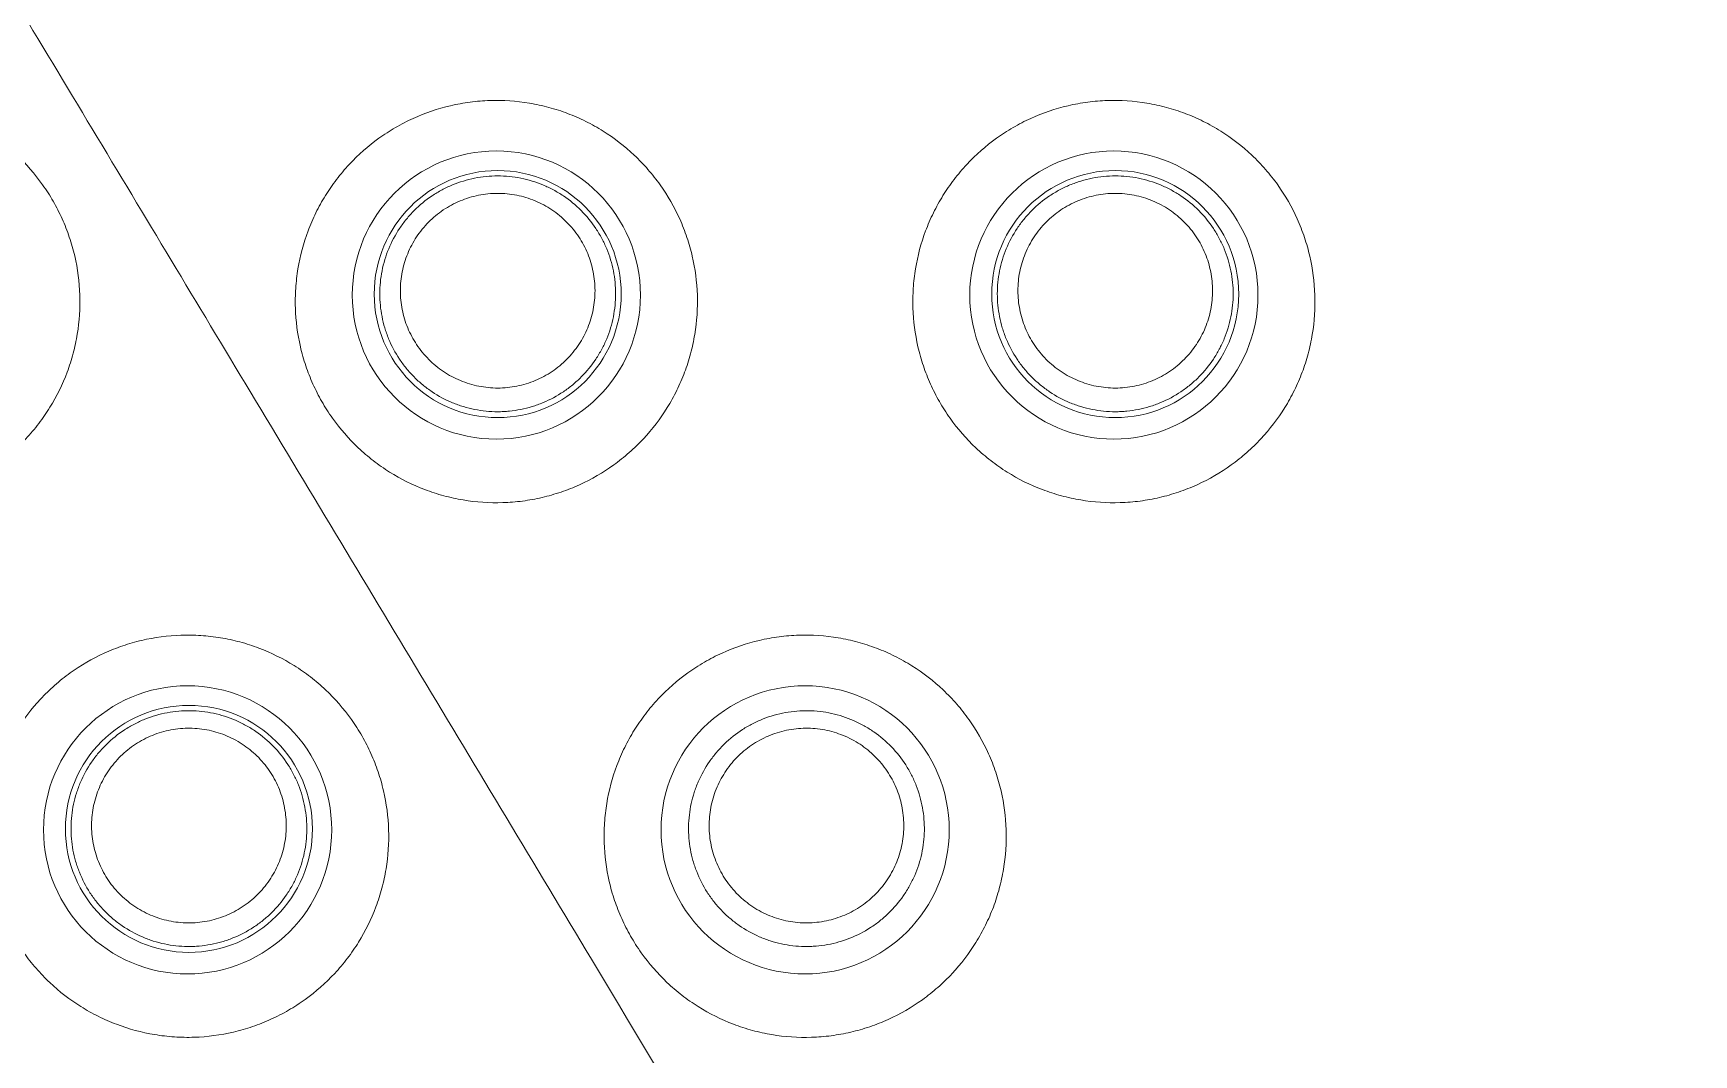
# Model space of a CAD drawing. Header units: inches. Extents: x 3778 to 56227, y -16914 to 35091.
# Drawn here: x 42075.32 to 42083.36, y -12656.23 to -12651.28 of the extents above; entities that cross this region are included whole.
import ezdxf

# ---------------------------------------------------------------- set-up
doc = ezdxf.new("R2010")
doc.units = ezdxf.units.IN
doc.header["$LTSCALE"] = 100
doc.header["$MEASUREMENT"] = 0
doc.layers.add('2-con', color=2, linetype='Continuous')
doc.layers.add('mark-B', color=2, linetype='Continuous', lineweight=20)

# ---------------------------------------------------------------- blocks, each defined once
blk = doc.blocks.new('무풍1WAY 대형')
at = {"layer": 'mark-B'}
for centre, radius in [((604.9908, -423.8129), 0.6971), ((607.9784, -423.8129), 0.6971), ((607.9719, -423.8176), 0.5975), ((603.4971, -426.4001), 0.6971), ((606.4846, -426.4001), 0.6971), ((603.4906, -426.4049), 0.5975), ((606.4782, -426.4049), 0.5975)]:
    blk.add_circle(centre, radius, dxfattribs=at)
for points, knots in [([(572.5646, -367.1394), (574.0494, -369.6202), (577.0241, -374.5903), (581.4842, -382.0575), (585.9527, -389.5488), (590.4287, -397.0637), (594.2564, -403.4987), (597.2005, -408.4537), (598.9825, -411.4529), (600.87, -414.6162), (602.4104, -417.1713), (603.8663, -419.595), (604.8392, -421.2144), (605.8339, -422.8695), (606.8502, -424.5603), (607.6553, -425.8994), (608.4398, -427.2041), (609.459, -428.8989), (610.5441, -430.7027), (611.5646, -432.399), (612.4015, -433.7887), (613.1306, -435.0008), (614.2749, -436.9011), (616.9129, -441.2798), (621.1574, -448.3196), (624.792, -454.3464), (626.6093, -457.3598)], [0, 0, 0, 0, 0.082173, 0.164629, 0.247365, 0.330382, 0.413678, 0.460685, 0.494678, 0.513157, 0.565744, 0.579792, 0.593839, 0.619662, 0.634913, 0.650164, 0.664277, 0.678389, 0.706654, 0.724414, 0.734957, 0.753014, 0.764846, 0.798371, 0.899185, 1, 1, 1, 1]), ([(604.0186, -423.8129), (604.0206, -423.8768), (604.0288, -423.9394), (604.0501, -424.0316), (604.0587, -424.062), (604.0789, -424.1222), (604.0907, -424.1522), (604.1298, -424.2391), (604.1612, -424.294), (604.2163, -424.3715), (604.236, -424.3966), (604.2781, -424.445), (604.3002, -424.468), (604.3695, -424.5334), (604.4197, -424.5722), (604.501, -424.6233), (604.5292, -424.6391), (604.5865, -424.6676), (604.6449, -424.6931), (604.7055, -424.7128), (604.7517, -424.7253), (604.7673, -424.7292), (604.7986, -424.736), (604.8145, -424.7391), (604.894, -424.7524), (604.9577, -424.7566), (605.0533, -424.7536), (605.0852, -424.751), (605.1331, -424.7447), (605.1491, -424.7422), (605.1808, -424.7365), (605.1965, -424.7332), (605.2744, -424.715), (605.3346, -424.6945), (605.4074, -424.6615), (605.4218, -424.6545), (605.4504, -424.6397), (605.4646, -424.632), (605.5062, -424.6079), (605.533, -424.5906), (605.6103, -424.5349), (605.6581, -424.493), (605.7238, -424.4225), (605.7444, -424.3981), (605.7829, -424.3477), (605.8188, -424.2956), (605.8495, -424.2402), (605.8776, -424.1831), (605.8904, -424.1536), (605.9239, -424.0644), (605.9402, -424.0035), (605.9531, -423.9255), (605.9553, -423.9098), (605.9589, -423.8782), (605.9604, -423.8623), (605.9636, -423.8146), (605.9641, -423.7829), (605.9611, -423.6882), (605.9531, -423.6257), (605.9353, -423.5482), (605.9313, -423.5327), (605.9226, -423.502), (605.9085, -423.4564), (605.8797, -423.3828), (605.8511, -423.3265), (605.8275, -423.2852), (605.8193, -423.2716), (605.8022, -423.2447), (605.7932, -423.2314), (605.7468, -423.1662), (605.7052, -423.1183), (605.6361, -423.053), (605.612, -423.0323), (605.574, -423.0028), (605.561, -422.9933), (605.5347, -422.9749), (605.5214, -422.966), (605.4537, -422.9236), (605.3968, -422.8952), (605.3222, -422.8668), (605.3071, -422.8615), (605.2766, -422.8515), (605.2611, -422.8469), (605.2144, -422.8342), (605.1832, -422.8274), (605.0888, -422.8116), (605.0252, -422.8072), (604.9447, -422.8097), (604.9285, -422.8106), (604.8965, -422.8132), (604.8486, -422.8183), (604.7702, -422.8325), (604.7088, -422.85), (604.6634, -422.8654), (604.6483, -422.8709), (604.6183, -422.8828), (604.6035, -422.8891), (604.5305, -422.9222), (604.4754, -422.9541), (604.3979, -423.0098), (604.3728, -423.0297), (604.3245, -423.0721), (604.3016, -423.0944), (604.2366, -423.164), (604.1981, -423.2143), (604.1561, -423.282), (604.148, -423.2958), (604.1325, -423.3238), (604.1103, -423.3661), (604.0789, -423.4387), (604.0596, -423.4988), (604.0473, -423.5447), (604.0435, -423.5601), (604.0368, -423.5912), (604.0338, -423.6069), (604.0207, -423.6856), (604.0165, -423.749), (604.0186, -423.8129)], [0, 0, 0, 0, 0.03125, 0.03125, 0.046875, 0.046875, 0.0625, 0.0625, 0.09375, 0.09375, 0.109375, 0.109375, 0.125, 0.125, 0.15625, 0.15625, 0.171875, 0.171875, 0.1875, 0.203125, 0.203125, 0.210938, 0.210938, 0.21875, 0.21875, 0.25, 0.25, 0.265625, 0.265625, 0.273438, 0.273438, 0.28125, 0.28125, 0.3125, 0.3125, 0.320313, 0.320313, 0.328125, 0.328125, 0.34375, 0.34375, 0.375, 0.375, 0.390625, 0.390625, 0.40625, 0.421875, 0.421875, 0.4375, 0.4375, 0.46875, 0.46875, 0.476563, 0.476563, 0.484375, 0.484375, 0.5, 0.5, 0.53125, 0.53125, 0.539063, 0.539063, 0.546875, 0.5625, 0.578125, 0.578125, 0.585938, 0.585938, 0.59375, 0.59375, 0.625, 0.625, 0.640625, 0.640625, 0.648438, 0.648438, 0.65625, 0.65625, 0.6875, 0.6875, 0.695313, 0.695313, 0.703125, 0.703125, 0.71875, 0.71875, 0.75, 0.75, 0.757813, 0.757813, 0.765625, 0.78125, 0.796875, 0.796875, 0.804688, 0.804688, 0.8125, 0.8125, 0.84375, 0.84375, 0.859375, 0.859375, 0.875, 0.875, 0.90625, 0.90625, 0.914063, 0.914063, 0.921875, 0.9375, 0.953125, 0.953125, 0.960938, 0.960938, 0.96875, 0.96875, 1, 1, 1, 1]), ([(607.0059, -423.8129), (607.0038, -423.749), (607.0081, -423.686), (607.0234, -423.5927), (607.0301, -423.5618), (607.0464, -423.5004), (607.0562, -423.4699), (607.0897, -423.3806), (607.1175, -423.3239), (607.1675, -423.2431), (607.1856, -423.2168), (607.2245, -423.1658), (607.2451, -423.1415), (607.31, -423.0718), (607.3576, -423.0299), (607.4354, -422.9738), (607.4626, -422.9562), (607.5179, -422.9241), (607.5745, -422.8949), (607.6337, -422.8714), (607.679, -422.856), (607.6943, -422.8512), (607.7251, -422.8423), (607.7408, -422.8383), (607.8192, -422.8199), (607.8825, -422.8116), (607.9781, -422.8085), (608.0101, -422.809), (608.0582, -422.8122), (608.0744, -422.8137), (608.1063, -422.8174), (608.1222, -422.8197), (608.2011, -422.8329), (608.2626, -422.8495), (608.3374, -422.8778), (608.3522, -422.8838), (608.3817, -422.8967), (608.3963, -422.9035), (608.4394, -422.925), (608.4672, -422.9406), (608.548, -422.9912), (608.5984, -423.03), (608.6685, -423.0961), (608.6906, -423.1192), (608.7323, -423.1671), (608.7715, -423.2168), (608.8057, -423.2702), (608.8374, -423.3254), (608.852, -423.354), (608.8911, -423.441), (608.9112, -423.5008), (608.9291, -423.5778), (608.9323, -423.5933), (608.9379, -423.6246), (608.9404, -423.6404), (608.9466, -423.6879), (608.9491, -423.7195), (608.9522, -423.8141), (608.9481, -423.8771), (608.9353, -423.9555), (608.9323, -423.9712), (608.9256, -424.0024), (608.9144, -424.0488), (608.8903, -424.124), (608.8654, -424.182), (608.8445, -424.2247), (608.8371, -424.2388), (608.8217, -424.2667), (608.8136, -424.2805), (608.7716, -424.3486), (608.7331, -424.3989), (608.6683, -424.4685), (608.6456, -424.4907), (608.6096, -424.5224), (608.5973, -424.5328), (608.5722, -424.5528), (608.5594, -424.5625), (608.4947, -424.6091), (608.4398, -424.641), (608.3672, -424.6742), (608.3525, -424.6804), (608.3226, -424.6923), (608.3075, -424.6979), (608.2618, -424.7135), (608.231, -424.7223), (608.1379, -424.7442), (608.0747, -424.7526), (607.9942, -424.7552), (607.978, -424.7554), (607.9459, -424.7548), (607.8978, -424.7528), (607.8186, -424.7436), (607.7563, -424.7301), (607.7099, -424.7176), (607.6945, -424.7131), (607.6638, -424.7032), (607.6486, -424.6978), (607.5736, -424.6694), (607.5166, -424.6411), (607.4356, -424.5905), (607.4094, -424.5722), (607.3585, -424.5329), (607.3342, -424.5121), (607.2648, -424.4468), (607.2232, -424.399), (607.1769, -424.3341), (607.1679, -424.3208), (607.1507, -424.2939), (607.1259, -424.253), (607.0899, -424.1826), (607.0668, -424.1238), (607.0516, -424.0788), (607.0469, -424.0637), (607.0382, -424.0331), (607.0342, -424.0176), (607.0161, -423.9398), (607.0079, -423.8768), (607.0059, -423.8129)], [0, 0, 0, 0, 0.03125, 0.03125, 0.046875, 0.046875, 0.0625, 0.0625, 0.09375, 0.09375, 0.109375, 0.109375, 0.125, 0.125, 0.15625, 0.15625, 0.171875, 0.171875, 0.1875, 0.203125, 0.203125, 0.210938, 0.210938, 0.21875, 0.21875, 0.25, 0.25, 0.265625, 0.265625, 0.273438, 0.273438, 0.28125, 0.28125, 0.3125, 0.3125, 0.320313, 0.320313, 0.328125, 0.328125, 0.34375, 0.34375, 0.375, 0.375, 0.390625, 0.390625, 0.40625, 0.421875, 0.421875, 0.4375, 0.4375, 0.46875, 0.46875, 0.476563, 0.476563, 0.484375, 0.484375, 0.5, 0.5, 0.53125, 0.53125, 0.539063, 0.539063, 0.546875, 0.5625, 0.578125, 0.578125, 0.585937, 0.585937, 0.59375, 0.59375, 0.625, 0.625, 0.640625, 0.640625, 0.648437, 0.648437, 0.65625, 0.65625, 0.6875, 0.6875, 0.695312, 0.695312, 0.703125, 0.703125, 0.71875, 0.71875, 0.75, 0.75, 0.757812, 0.757812, 0.765625, 0.78125, 0.796875, 0.796875, 0.804687, 0.804687, 0.8125, 0.8125, 0.84375, 0.84375, 0.859375, 0.859375, 0.875, 0.875, 0.90625, 0.90625, 0.914062, 0.914062, 0.921875, 0.9375, 0.953125, 0.953125, 0.960937, 0.960937, 0.96875, 0.96875, 1, 1, 1, 1]), ([(604.5735, -424.2145), (604.5474, -424.1874), (604.5243, -424.1581), (604.4942, -424.1111), (604.4849, -424.0949), (604.4678, -424.0614), (604.4601, -424.0444), (604.4398, -423.9925), (604.4297, -423.9568), (604.4198, -423.9018), (604.4173, -423.8831), (604.4143, -423.8459), (604.4138, -423.8274), (604.4147, -423.7719), (604.419, -423.735), (604.4348, -423.6616), (604.4462, -423.6263), (604.4683, -423.5753), (604.4765, -423.5586), (604.4946, -423.5259), (604.5046, -423.5099), (604.5364, -423.4638), (604.5604, -423.4355), (604.6005, -423.3966), (604.6146, -423.3842), (604.6441, -423.3607), (604.6593, -423.3498), (604.7063, -423.3194), (604.7394, -423.3024), (604.7918, -423.2816), (604.8097, -423.2755), (604.8458, -423.2652), (604.8822, -423.2567), (604.9192, -423.2519), (604.9471, -423.2496), (604.9565, -423.249), (604.9753, -423.2484), (604.9848, -423.2484), (605.0319, -423.2492), (605.069, -423.2535), (605.1237, -423.2654), (605.1418, -423.2703), (605.1687, -423.2789), (605.1776, -423.2821), (605.1952, -423.2887), (605.2039, -423.2923), (605.2468, -423.311), (605.2793, -423.3291), (605.3254, -423.3612), (605.3404, -423.3727), (605.369, -423.3971), (605.3826, -423.41), (605.4086, -423.437), (605.421, -423.4513), (605.4442, -423.4807), (605.455, -423.4959), (605.485, -423.5428), (605.5019, -423.5759), (605.5189, -423.6195), (605.5222, -423.6283), (605.5281, -423.6461), (605.5364, -423.6727), (605.5467, -423.7179), (605.5515, -423.7547), (605.5545, -423.7918), (605.5551, -423.8106), (605.5541, -423.8666), (605.5498, -423.9033), (605.538, -423.9577), (605.5332, -423.9757), (605.5217, -424.0114), (605.5151, -424.0289), (605.4929, -424.0801), (605.4749, -424.1125), (605.443, -424.1586), (605.4315, -424.1735), (605.4073, -424.2021), (605.3946, -424.2157), (605.3546, -424.2545), (605.3254, -424.2777), (605.2779, -424.3084), (605.2616, -424.3177), (605.2284, -424.3348), (605.1945, -424.3502), (605.1591, -424.3622), (605.123, -424.3725), (605.1045, -424.3768), (605.0491, -424.3868), (605.0119, -424.3898), (604.9558, -424.3889), (604.937, -424.3876), (604.8995, -424.3832), (604.881, -424.3801), (604.8262, -424.3682), (604.7907, -424.3567), (604.7476, -424.3379), (604.739, -424.3339), (604.7222, -424.3255), (604.6973, -424.3124), (604.6737, -424.2976), (604.628, -424.2658), (604.5997, -424.2417), (604.5735, -424.2145)], [0, 0, 0, 0, 0.03125, 0.03125, 0.046875, 0.046875, 0.0625, 0.0625, 0.09375, 0.09375, 0.109375, 0.109375, 0.125, 0.125, 0.15625, 0.15625, 0.1875, 0.1875, 0.203125, 0.203125, 0.21875, 0.21875, 0.25, 0.25, 0.265625, 0.265625, 0.28125, 0.28125, 0.3125, 0.3125, 0.328125, 0.328125, 0.34375, 0.359375, 0.359375, 0.367187, 0.367187, 0.375, 0.375, 0.40625, 0.40625, 0.421875, 0.421875, 0.429687, 0.429687, 0.4375, 0.4375, 0.46875, 0.46875, 0.484375, 0.484375, 0.5, 0.5, 0.515625, 0.515625, 0.53125, 0.53125, 0.5625, 0.5625, 0.570312, 0.570312, 0.578125, 0.59375, 0.609375, 0.609375, 0.625, 0.625, 0.65625, 0.65625, 0.671875, 0.671875, 0.6875, 0.6875, 0.71875, 0.71875, 0.734375, 0.734375, 0.75, 0.75, 0.78125, 0.78125, 0.796875, 0.796875, 0.8125, 0.828125, 0.828125, 0.84375, 0.84375, 0.875, 0.875, 0.890625, 0.890625, 0.90625, 0.90625, 0.9375, 0.9375, 0.945312, 0.945312, 0.953125, 0.96875, 0.96875, 1, 1, 1, 1]), ([(607.5633, -424.2169), (607.537, -424.1899), (607.5138, -424.1607), (607.4834, -424.1139), (607.474, -424.0977), (607.4567, -424.0644), (607.449, -424.0473), (607.4283, -423.9956), (607.418, -423.96), (607.4078, -423.905), (607.4052, -423.8864), (607.402, -423.8492), (607.4013, -423.8307), (607.402, -423.7752), (607.406, -423.7383), (607.4214, -423.6648), (607.4326, -423.6294), (607.4544, -423.5783), (607.4625, -423.5615), (607.4804, -423.5288), (607.4903, -423.5127), (607.5219, -423.4664), (607.5457, -423.4379), (607.5856, -423.3988), (607.5996, -423.3863), (607.6289, -423.3627), (607.6441, -423.3517), (607.6909, -423.3211), (607.7239, -423.3038), (607.7762, -423.2828), (607.7941, -423.2766), (607.8301, -423.266), (607.8664, -423.2574), (607.9034, -423.2523), (607.9313, -423.2498), (607.9407, -423.2492), (607.9595, -423.2485), (607.969, -423.2484), (608.0161, -423.2489), (608.0532, -423.253), (608.108, -423.2646), (608.1261, -423.2694), (608.1531, -423.2779), (608.162, -423.281), (608.1797, -423.2875), (608.1884, -423.291), (608.2313, -423.3095), (608.2639, -423.3275), (608.3102, -423.3592), (608.3253, -423.3707), (608.354, -423.3949), (608.3677, -423.4077), (608.3939, -423.4346), (608.4064, -423.4488), (608.4297, -423.4781), (608.4406, -423.4932), (608.4708, -423.5399), (608.4879, -423.5729), (608.5053, -423.6164), (608.5085, -423.6252), (608.5146, -423.6429), (608.523, -423.6696), (608.5336, -423.7146), (608.5386, -423.7514), (608.5418, -423.7885), (608.5425, -423.8073), (608.5418, -423.8633), (608.5377, -423.9001), (608.5262, -423.9545), (608.5215, -423.9725), (608.5102, -424.0083), (608.5037, -424.0259), (608.4818, -424.0771), (608.464, -424.1097), (608.4325, -424.1559), (608.421, -424.171), (608.397, -424.1996), (608.3843, -424.2133), (608.3445, -424.2523), (608.3155, -424.2757), (608.2682, -424.3066), (608.252, -424.3161), (608.2188, -424.3334), (608.185, -424.3489), (608.1497, -424.3612), (608.1137, -424.3717), (608.0952, -424.3761), (608.0398, -424.3864), (608.0027, -424.3896), (607.9466, -424.389), (607.9277, -424.3878), (607.8902, -424.3837), (607.8717, -424.3807), (607.8169, -424.369), (607.7813, -424.3578), (607.7381, -424.3392), (607.7295, -424.3353), (607.7126, -424.327), (607.6877, -424.314), (607.664, -424.2993), (607.6181, -424.2678), (607.5896, -424.2438), (607.5633, -424.2169)], [0, 0, 0, 0, 0.03125, 0.03125, 0.046875, 0.046875, 0.0625, 0.0625, 0.09375, 0.09375, 0.109375, 0.109375, 0.125, 0.125, 0.15625, 0.15625, 0.1875, 0.1875, 0.203125, 0.203125, 0.21875, 0.21875, 0.25, 0.25, 0.265625, 0.265625, 0.28125, 0.28125, 0.3125, 0.3125, 0.328125, 0.328125, 0.34375, 0.359375, 0.359375, 0.367188, 0.367188, 0.375, 0.375, 0.40625, 0.40625, 0.421875, 0.421875, 0.429688, 0.429688, 0.4375, 0.4375, 0.46875, 0.46875, 0.484375, 0.484375, 0.5, 0.5, 0.515625, 0.515625, 0.53125, 0.53125, 0.5625, 0.5625, 0.570313, 0.570313, 0.578125, 0.59375, 0.609375, 0.609375, 0.625, 0.625, 0.65625, 0.65625, 0.671875, 0.671875, 0.6875, 0.6875, 0.71875, 0.71875, 0.734375, 0.734375, 0.75, 0.75, 0.78125, 0.78125, 0.796875, 0.796875, 0.8125, 0.828125, 0.828125, 0.84375, 0.84375, 0.875, 0.875, 0.890625, 0.890625, 0.90625, 0.90625, 0.9375, 0.9375, 0.945313, 0.945313, 0.953125, 0.96875, 0.96875, 1, 1, 1, 1]), ([(604.6451, -424.1602), (604.6559, -424.1714), (604.6673, -424.182), (604.6907, -424.202), (604.7151, -424.2208), (604.7412, -424.2371), (604.7682, -424.2522), (604.7822, -424.2592), (604.8249, -424.2778), (604.8543, -424.2872), (604.8996, -424.2971), (604.9148, -424.2996), (604.9459, -424.3032), (604.9614, -424.3042), (605.0078, -424.305), (605.0386, -424.3024), (605.0844, -424.2941), (605.0997, -424.2905), (605.1295, -424.2819), (605.1587, -424.2719), (605.1867, -424.2591), (605.2141, -424.245), (605.2275, -424.2372), (605.2667, -424.2118), (605.2907, -424.1926), (605.3237, -424.1605), (605.3342, -424.1492), (605.3541, -424.1256), (605.3636, -424.1132), (605.3898, -424.0752), (605.4045, -424.0484), (605.4228, -424.0063), (605.4282, -423.9918), (605.4376, -423.9624), (605.4415, -423.9475), (605.4512, -423.9027), (605.4547, -423.8724), (605.4555, -423.8263), (605.455, -423.8108), (605.4525, -423.7802), (605.4485, -423.7499), (605.4416, -423.7201), (605.4333, -423.6907), (605.4284, -423.676), (605.4114, -423.6329), (605.3975, -423.6056), (605.3728, -423.5669), (605.3639, -423.5544), (605.3447, -423.5301), (605.3345, -423.5184), (605.313, -423.4961), (605.3018, -423.4854), (605.2782, -423.4653), (605.2658, -423.4558), (605.2277, -423.4293), (605.2009, -423.4143), (605.1584, -423.3958), (605.1437, -423.3903), (605.1141, -423.3807), (605.0992, -423.3767), (605.0539, -423.3669), (605.0233, -423.3633), (604.9765, -423.3626), (604.9608, -423.3631), (604.93, -423.3656), (604.8994, -423.3697), (604.8694, -423.3768), (604.8396, -423.3853), (604.8247, -423.3904), (604.7815, -423.4076), (604.7542, -423.4217), (604.7154, -423.4469), (604.7028, -423.4559), (604.6785, -423.4753), (604.6669, -423.4856), (604.6339, -423.5177), (604.6141, -423.5412), (604.5879, -423.5792), (604.5797, -423.5925), (604.5648, -423.6194), (604.5581, -423.6332), (604.54, -423.6753), (604.5306, -423.7044), (604.5176, -423.7649), (604.5141, -423.7953), (604.5134, -423.841), (604.5139, -423.8563), (604.5163, -423.8869), (604.5184, -423.9023), (604.5265, -423.9476), (604.5349, -423.977), (604.5517, -424.0198), (604.558, -424.0339), (604.572, -424.0614), (604.5797, -424.0748), (604.6046, -424.1136), (604.6236, -424.1377), (604.6451, -424.1602)], [0, 0, 0, 0, 0.015625, 0.015625, 0.03125, 0.046875, 0.046875, 0.0625, 0.0625, 0.09375, 0.09375, 0.109375, 0.109375, 0.125, 0.125, 0.15625, 0.15625, 0.171875, 0.171875, 0.1875, 0.203125, 0.203125, 0.21875, 0.21875, 0.25, 0.25, 0.265625, 0.265625, 0.28125, 0.28125, 0.3125, 0.3125, 0.328125, 0.328125, 0.34375, 0.34375, 0.375, 0.375, 0.390625, 0.390625, 0.40625, 0.421875, 0.421875, 0.4375, 0.4375, 0.46875, 0.46875, 0.484375, 0.484375, 0.5, 0.5, 0.515625, 0.515625, 0.53125, 0.53125, 0.5625, 0.5625, 0.578125, 0.578125, 0.59375, 0.59375, 0.625, 0.625, 0.640625, 0.640625, 0.65625, 0.671875, 0.671875, 0.6875, 0.6875, 0.71875, 0.71875, 0.734375, 0.734375, 0.75, 0.75, 0.78125, 0.78125, 0.796875, 0.796875, 0.8125, 0.8125, 0.84375, 0.84375, 0.875, 0.875, 0.890625, 0.890625, 0.90625, 0.90625, 0.9375, 0.9375, 0.953125, 0.953125, 0.96875, 0.96875, 1, 1, 1, 1]), ([(607.6345, -424.1621), (607.6454, -424.1732), (607.6568, -424.1838), (607.6804, -424.2037), (607.7048, -424.2223), (607.731, -424.2385), (607.7581, -424.2534), (607.7721, -424.2603), (607.815, -424.2787), (607.8444, -424.288), (607.8897, -424.2975), (607.9051, -424.3), (607.9361, -424.3034), (607.9517, -424.3043), (607.9981, -424.3048), (608.0288, -424.3021), (608.0745, -424.2934), (608.0898, -424.2898), (608.1196, -424.281), (608.1487, -424.2708), (608.1767, -424.2579), (608.204, -424.2436), (608.2174, -424.2357), (608.2564, -424.2101), (608.2803, -424.1908), (608.3131, -424.1585), (608.3235, -424.1472), (608.3433, -424.1235), (608.3527, -424.111), (608.3787, -424.0728), (608.3933, -424.046), (608.4113, -424.0037), (608.4166, -423.9892), (608.4259, -423.9597), (608.4297, -423.9448), (608.4391, -423.9), (608.4425, -423.8696), (608.443, -423.8235), (608.4424, -423.808), (608.4397, -423.7774), (608.4356, -423.7472), (608.4286, -423.7174), (608.4201, -423.688), (608.415, -423.6734), (608.3979, -423.6303), (608.3838, -423.6032), (608.3588, -423.5646), (608.3498, -423.5521), (608.3306, -423.528), (608.3203, -423.5163), (608.2987, -423.4941), (608.2873, -423.4835), (608.2636, -423.4635), (608.2512, -423.4541), (608.213, -423.4278), (608.186, -423.413), (608.1434, -423.3947), (608.1287, -423.3893), (608.0991, -423.3799), (608.0841, -423.376), (608.0388, -423.3664), (608.0081, -423.3631), (607.9613, -423.3626), (607.9457, -423.3632), (607.9149, -423.3659), (607.8843, -423.3702), (607.8543, -423.3774), (607.8245, -423.3861), (607.8097, -423.3913), (607.7666, -423.4088), (607.7393, -423.4231), (607.7007, -423.4484), (607.6882, -423.4575), (607.664, -423.4771), (607.6525, -423.4874), (607.6196, -423.5197), (607.6, -423.5433), (607.574, -423.5815), (607.5659, -423.5948), (607.5511, -423.6218), (607.5445, -423.6356), (607.5266, -423.6778), (607.5174, -423.707), (607.5047, -423.7675), (607.5014, -423.7979), (607.5009, -423.8437), (607.5015, -423.859), (607.5042, -423.8896), (607.5063, -423.905), (607.5147, -423.9502), (607.5232, -423.9796), (607.5402, -424.0222), (607.5466, -424.0363), (607.5609, -424.0638), (607.5686, -424.0771), (607.5937, -424.1157), (607.6128, -424.1398), (607.6345, -424.1621)], [0, 0, 0, 0, 0.015625, 0.015625, 0.03125, 0.046875, 0.046875, 0.0625, 0.0625, 0.09375, 0.09375, 0.109375, 0.109375, 0.125, 0.125, 0.15625, 0.15625, 0.171875, 0.171875, 0.1875, 0.203125, 0.203125, 0.21875, 0.21875, 0.25, 0.25, 0.265625, 0.265625, 0.28125, 0.28125, 0.3125, 0.3125, 0.328125, 0.328125, 0.34375, 0.34375, 0.375, 0.375, 0.390625, 0.390625, 0.40625, 0.421875, 0.421875, 0.4375, 0.4375, 0.46875, 0.46875, 0.484375, 0.484375, 0.5, 0.5, 0.515625, 0.515625, 0.53125, 0.53125, 0.5625, 0.5625, 0.578125, 0.578125, 0.59375, 0.59375, 0.625, 0.625, 0.640625, 0.640625, 0.65625, 0.671875, 0.671875, 0.6875, 0.6875, 0.71875, 0.71875, 0.734375, 0.734375, 0.75, 0.75, 0.78125, 0.78125, 0.796875, 0.796875, 0.8125, 0.8125, 0.84375, 0.84375, 0.875, 0.875, 0.890625, 0.890625, 0.90625, 0.90625, 0.9375, 0.9375, 0.953125, 0.953125, 0.96875, 0.96875, 1, 1, 1, 1]), ([(602.5248, -426.4001), (602.5269, -426.464), (602.5351, -426.5266), (602.5564, -426.6188), (602.565, -426.6492), (602.5853, -426.7094), (602.597, -426.7393), (602.6362, -426.8262), (602.6676, -426.881), (602.7227, -426.9586), (602.7424, -426.9836), (602.7846, -427.032), (602.8067, -427.055), (602.876, -427.1204), (602.9262, -427.1592), (603.0076, -427.2102), (603.0358, -427.2261), (603.0931, -427.2545), (603.1516, -427.28), (603.2121, -427.2997), (603.2584, -427.3122), (603.2739, -427.316), (603.3053, -427.3229), (603.3212, -427.3259), (603.4007, -427.3392), (603.4644, -427.3434), (603.5601, -427.3403), (603.592, -427.3377), (603.6398, -427.3314), (603.6558, -427.3289), (603.6875, -427.3231), (603.7032, -427.3198), (603.7811, -427.3016), (603.8414, -427.2811), (603.9142, -427.248), (603.9286, -427.241), (603.9572, -427.2262), (603.9713, -427.2185), (604.0129, -427.1943), (604.0397, -427.177), (604.117, -427.1213), (604.1647, -427.0793), (604.2304, -427.0088), (604.251, -426.9844), (604.2895, -426.934), (604.3254, -426.8819), (604.3561, -426.8264), (604.3841, -426.7693), (604.3969, -426.7398), (604.4303, -426.6506), (604.4465, -426.5897), (604.4594, -426.5117), (604.4616, -426.496), (604.4652, -426.4645), (604.4667, -426.4485), (604.4698, -426.4008), (604.4704, -426.3691), (604.4673, -426.2745), (604.4592, -426.2119), (604.4414, -426.1345), (604.4374, -426.119), (604.4287, -426.0883), (604.4146, -426.0427), (604.3858, -425.9691), (604.3571, -425.9128), (604.3335, -425.8716), (604.3253, -425.858), (604.3082, -425.8311), (604.2992, -425.8178), (604.2528, -425.7525), (604.2112, -425.7047), (604.142, -425.6394), (604.1179, -425.6187), (604.0799, -425.5893), (604.067, -425.5797), (604.0406, -425.5613), (604.0272, -425.5525), (603.9596, -425.5101), (603.9027, -425.4817), (603.828, -425.4533), (603.8129, -425.448), (603.7824, -425.4381), (603.7669, -425.4335), (603.7202, -425.4208), (603.689, -425.414), (603.5946, -425.3982), (603.5309, -425.3939), (603.4504, -425.3964), (603.4342, -425.3973), (603.4022, -425.3999), (603.3543, -425.405), (603.2759, -425.4193), (603.2145, -425.4368), (603.169, -425.4523), (603.154, -425.4578), (603.124, -425.4697), (603.1092, -425.476), (603.0362, -425.5092), (602.9812, -425.5411), (602.9036, -425.5968), (602.8786, -425.6167), (602.8303, -425.6592), (602.8074, -425.6815), (602.7425, -425.7512), (602.704, -425.8014), (602.662, -425.8692), (602.6539, -425.883), (602.6384, -425.911), (602.6163, -425.9534), (602.5849, -426.0259), (602.5656, -426.086), (602.5534, -426.1319), (602.5496, -426.1473), (602.5429, -426.1784), (602.5399, -426.1941), (602.5269, -426.2728), (602.5227, -426.3363), (602.5248, -426.4001)], [0, 0, 0, 0, 0.03125, 0.03125, 0.046875, 0.046875, 0.0625, 0.0625, 0.09375, 0.09375, 0.109375, 0.109375, 0.125, 0.125, 0.15625, 0.15625, 0.171875, 0.171875, 0.1875, 0.203125, 0.203125, 0.210937, 0.210937, 0.21875, 0.21875, 0.25, 0.25, 0.265625, 0.265625, 0.273437, 0.273437, 0.28125, 0.28125, 0.3125, 0.3125, 0.320312, 0.320312, 0.328125, 0.328125, 0.34375, 0.34375, 0.375, 0.375, 0.390625, 0.390625, 0.40625, 0.421875, 0.421875, 0.4375, 0.4375, 0.46875, 0.46875, 0.476562, 0.476562, 0.484375, 0.484375, 0.5, 0.5, 0.53125, 0.53125, 0.539062, 0.539062, 0.546875, 0.5625, 0.578125, 0.578125, 0.585937, 0.585937, 0.59375, 0.59375, 0.625, 0.625, 0.640625, 0.640625, 0.648437, 0.648437, 0.65625, 0.65625, 0.6875, 0.6875, 0.695312, 0.695312, 0.703125, 0.703125, 0.71875, 0.71875, 0.75, 0.75, 0.757812, 0.757812, 0.765625, 0.78125, 0.796875, 0.796875, 0.804687, 0.804687, 0.8125, 0.8125, 0.84375, 0.84375, 0.859375, 0.859375, 0.875, 0.875, 0.90625, 0.90625, 0.914062, 0.914062, 0.921875, 0.9375, 0.953125, 0.953125, 0.960937, 0.960937, 0.96875, 0.96875, 1, 1, 1, 1]), ([(605.5123, -426.4001), (605.5144, -426.464), (605.5227, -426.5266), (605.544, -426.6188), (605.5526, -426.6492), (605.5729, -426.7094), (605.5846, -426.7393), (605.6237, -426.8262), (605.6552, -426.881), (605.7103, -426.9586), (605.73, -426.9836), (605.7722, -427.032), (605.7943, -427.055), (605.8636, -427.1204), (605.9138, -427.1592), (605.9951, -427.2102), (606.0234, -427.2261), (606.0807, -427.2545), (606.1391, -427.28), (606.1997, -427.2997), (606.2459, -427.3122), (606.2615, -427.316), (606.2929, -427.3229), (606.3087, -427.3259), (606.3883, -427.3392), (606.452, -427.3434), (606.5476, -427.3403), (606.5795, -427.3377), (606.6274, -427.3314), (606.6434, -427.3289), (606.6751, -427.3231), (606.6908, -427.3198), (606.7687, -427.3016), (606.8289, -427.2811), (606.9017, -427.248), (606.9161, -427.241), (606.9447, -427.2262), (606.9589, -427.2185), (607.0005, -427.1943), (607.0272, -427.177), (607.1046, -427.1213), (607.1523, -427.0793), (607.218, -427.0088), (607.2385, -426.9844), (607.277, -426.934), (607.3129, -426.8819), (607.3436, -426.8264), (607.3717, -426.7693), (607.3844, -426.7398), (607.4178, -426.6506), (607.4341, -426.5897), (607.4469, -426.5117), (607.4491, -426.496), (607.4528, -426.4645), (607.4542, -426.4485), (607.4574, -426.4008), (607.4579, -426.3691), (607.4549, -426.2745), (607.4468, -426.2119), (607.429, -426.1345), (607.425, -426.119), (607.4163, -426.0883), (607.4022, -426.0427), (607.3733, -425.9691), (607.3447, -425.9128), (607.3211, -425.8716), (607.3129, -425.858), (607.2957, -425.8311), (607.2867, -425.8178), (607.2404, -425.7525), (607.1987, -425.7047), (607.1296, -425.6394), (607.1054, -425.6187), (607.0675, -425.5893), (607.0545, -425.5797), (607.0281, -425.5613), (607.0148, -425.5525), (606.9471, -425.5101), (606.8902, -425.4817), (606.8156, -425.4533), (606.8005, -425.448), (606.7699, -425.4381), (606.7544, -425.4335), (606.7078, -425.4208), (606.6765, -425.414), (606.5821, -425.3982), (606.5185, -425.3939), (606.438, -425.3964), (606.4218, -425.3973), (606.3897, -425.3999), (606.3419, -425.405), (606.2634, -425.4193), (606.2021, -425.4368), (606.1566, -425.4523), (606.1415, -425.4578), (606.1116, -425.4697), (606.0967, -425.476), (606.0237, -425.5092), (605.9687, -425.5411), (605.8912, -425.5968), (605.8661, -425.6167), (605.8179, -425.6592), (605.795, -425.6815), (605.73, -425.7512), (605.6915, -425.8014), (605.6495, -425.8692), (605.6414, -425.883), (605.6259, -425.911), (605.6038, -425.9534), (605.5725, -426.0259), (605.5532, -426.086), (605.5409, -426.1319), (605.5372, -426.1473), (605.5305, -426.1784), (605.5275, -426.1941), (605.5144, -426.2728), (605.5103, -426.3363), (605.5123, -426.4001)], [0, 0, 0, 0, 0.03125, 0.03125, 0.046875, 0.046875, 0.0625, 0.0625, 0.09375, 0.09375, 0.109375, 0.109375, 0.125, 0.125, 0.15625, 0.15625, 0.171875, 0.171875, 0.1875, 0.203125, 0.203125, 0.210938, 0.210938, 0.21875, 0.21875, 0.25, 0.25, 0.265625, 0.265625, 0.273438, 0.273438, 0.28125, 0.28125, 0.3125, 0.3125, 0.320313, 0.320313, 0.328125, 0.328125, 0.34375, 0.34375, 0.375, 0.375, 0.390625, 0.390625, 0.40625, 0.421875, 0.421875, 0.4375, 0.4375, 0.46875, 0.46875, 0.476563, 0.476563, 0.484375, 0.484375, 0.5, 0.5, 0.53125, 0.53125, 0.539063, 0.539063, 0.546875, 0.5625, 0.578125, 0.578125, 0.585938, 0.585938, 0.59375, 0.59375, 0.625, 0.625, 0.640625, 0.640625, 0.648438, 0.648438, 0.65625, 0.65625, 0.6875, 0.6875, 0.695313, 0.695313, 0.703125, 0.703125, 0.71875, 0.71875, 0.75, 0.75, 0.757813, 0.757813, 0.765625, 0.78125, 0.796875, 0.796875, 0.804688, 0.804688, 0.8125, 0.8125, 0.84375, 0.84375, 0.859375, 0.859375, 0.875, 0.875, 0.90625, 0.90625, 0.914063, 0.914063, 0.921875, 0.9375, 0.953125, 0.953125, 0.960938, 0.960938, 0.96875, 0.96875, 1, 1, 1, 1]), ([(608.4997, -426.4001), (608.4976, -426.3363), (608.5018, -426.2733), (608.5171, -426.18), (608.5237, -426.1491), (608.54, -426.0877), (608.5498, -426.0571), (608.5832, -425.9678), (608.611, -425.9111), (608.661, -425.8303), (608.679, -425.804), (608.7179, -425.753), (608.7385, -425.7286), (608.8034, -425.6589), (608.8509, -425.617), (608.9287, -425.5608), (608.9558, -425.5432), (609.0111, -425.5111), (609.0678, -425.4818), (609.1269, -425.4583), (609.1722, -425.4428), (609.1875, -425.438), (609.2183, -425.4291), (609.234, -425.4251), (609.3125, -425.4066), (609.3757, -425.3983), (609.4713, -425.3952), (609.5033, -425.3957), (609.5515, -425.3988), (609.5676, -425.4003), (609.5996, -425.404), (609.6155, -425.4063), (609.6944, -425.4194), (609.7559, -425.436), (609.8307, -425.4643), (609.8456, -425.4703), (609.8751, -425.4832), (609.8897, -425.49), (609.9328, -425.5114), (609.9606, -425.527), (610.0415, -425.5776), (610.0918, -425.6164), (610.162, -425.6825), (610.1841, -425.7055), (610.2258, -425.7534), (610.265, -425.8031), (610.2993, -425.8564), (610.331, -425.9116), (610.3456, -425.9403), (610.3847, -426.0272), (610.4049, -426.087), (610.4228, -426.164), (610.426, -426.1795), (610.4317, -426.2108), (610.4341, -426.2266), (610.4404, -426.274), (610.4429, -426.3056), (610.446, -426.4003), (610.442, -426.4632), (610.4292, -426.5416), (610.4262, -426.5573), (610.4195, -426.5885), (610.4084, -426.6349), (610.3844, -426.7102), (610.3594, -426.7682), (610.3386, -426.8109), (610.3312, -426.8249), (610.3159, -426.8528), (610.3078, -426.8667), (610.2657, -426.9348), (610.2273, -426.9851), (610.1626, -427.0548), (610.1398, -427.077), (610.1039, -427.1087), (610.0916, -427.1191), (610.0665, -427.1391), (610.0538, -427.1488), (609.989, -427.1955), (609.9341, -427.2275), (609.8615, -427.2606), (609.8468, -427.2669), (609.817, -427.2788), (609.8018, -427.2844), (609.7561, -427.3001), (609.7254, -427.3089), (609.6323, -427.3308), (609.5691, -427.3392), (609.4886, -427.342), (609.4724, -427.3421), (609.4402, -427.3416), (609.3921, -427.3396), (609.3129, -427.3305), (609.2506, -427.317), (609.2042, -427.3045), (609.1888, -427.3), (609.1581, -427.2901), (609.1429, -427.2847), (609.0678, -427.2563), (609.0108, -427.228), (608.9298, -427.1774), (608.9036, -427.1592), (608.8526, -427.1199), (608.8283, -427.0991), (608.7589, -427.0338), (608.7172, -426.9861), (608.6709, -426.9212), (608.662, -426.9079), (608.6447, -426.881), (608.6199, -426.8401), (608.5839, -426.7697), (608.5607, -426.7109), (608.5455, -426.666), (608.5408, -426.6508), (608.5321, -426.6202), (608.5281, -426.6047), (608.51, -426.527), (608.5017, -426.464), (608.4997, -426.4001)], [0, 0, 0, 0, 0.03125, 0.03125, 0.046875, 0.046875, 0.0625, 0.0625, 0.09375, 0.09375, 0.109375, 0.109375, 0.125, 0.125, 0.15625, 0.15625, 0.171875, 0.171875, 0.1875, 0.203125, 0.203125, 0.210938, 0.210938, 0.21875, 0.21875, 0.25, 0.25, 0.265625, 0.265625, 0.273438, 0.273438, 0.28125, 0.28125, 0.3125, 0.3125, 0.320313, 0.320313, 0.328125, 0.328125, 0.34375, 0.34375, 0.375, 0.375, 0.390625, 0.390625, 0.40625, 0.421875, 0.421875, 0.4375, 0.4375, 0.46875, 0.46875, 0.476563, 0.476563, 0.484375, 0.484375, 0.5, 0.5, 0.53125, 0.53125, 0.539063, 0.539063, 0.546875, 0.5625, 0.578125, 0.578125, 0.585938, 0.585938, 0.59375, 0.59375, 0.625, 0.625, 0.640625, 0.640625, 0.648438, 0.648438, 0.65625, 0.65625, 0.6875, 0.6875, 0.695313, 0.695313, 0.703125, 0.703125, 0.71875, 0.71875, 0.75, 0.75, 0.757813, 0.757813, 0.765625, 0.78125, 0.796875, 0.796875, 0.804688, 0.804688, 0.8125, 0.8125, 0.84375, 0.84375, 0.859375, 0.859375, 0.875, 0.875, 0.90625, 0.90625, 0.914063, 0.914063, 0.921875, 0.9375, 0.953125, 0.953125, 0.960938, 0.960938, 0.96875, 0.96875, 1, 1, 1, 1]), ([(603.0866, -426.8088), (603.06, -426.7822), (603.0365, -426.7533), (603.0055, -426.7068), (602.9959, -426.6907), (602.9783, -426.6576), (602.9703, -426.6407), (602.9491, -426.5891), (602.9384, -426.5537), (602.9275, -426.4988), (602.9247, -426.4802), (602.9211, -426.4431), (602.9202, -426.4245), (602.9202, -426.369), (602.9238, -426.3321), (602.9384, -426.2584), (602.9492, -426.2229), (602.9704, -426.1715), (602.9783, -426.1547), (602.9958, -426.1218), (603.0055, -426.1056), (603.0366, -426.0589), (603.0601, -426.0302), (603.0995, -425.9906), (603.1133, -425.978), (603.1424, -425.954), (603.1574, -425.9428), (603.2039, -425.9117), (603.2367, -425.894), (603.2887, -425.8724), (603.3065, -425.866), (603.3424, -425.855), (603.3786, -425.8459), (603.4155, -425.8404), (603.4435, -425.8376), (603.4528, -425.8369), (603.4716, -425.836), (603.4811, -425.8358), (603.5283, -425.8357), (603.5654, -425.8394), (603.6204, -425.8504), (603.6385, -425.8549), (603.6656, -425.8631), (603.6746, -425.8661), (603.6923, -425.8725), (603.701, -425.8759), (603.7442, -425.8938), (603.777, -425.9114), (603.8237, -425.9427), (603.8389, -425.954), (603.8679, -425.9779), (603.8817, -425.9905), (603.9082, -426.0171), (603.9208, -426.0311), (603.9445, -426.0602), (603.9556, -426.0752), (603.9864, -426.1215), (604.0038, -426.1543), (604.0217, -426.1977), (604.025, -426.2064), (604.0313, -426.224), (604.04, -426.2506), (604.0511, -426.2955), (604.0566, -426.3322), (604.0602, -426.3693), (604.0611, -426.3881), (604.061, -426.4441), (604.0574, -426.4809), (604.0465, -426.5355), (604.042, -426.5535), (604.0311, -426.5894), (604.0248, -426.6071), (604.0035, -426.6586), (603.9861, -426.6913), (603.9551, -426.7379), (603.9438, -426.7531), (603.9201, -426.782), (603.9076, -426.7958), (603.8683, -426.8353), (603.8396, -426.859), (603.7926, -426.8905), (603.7765, -426.9002), (603.7436, -426.9178), (603.7099, -426.9338), (603.6747, -426.9464), (603.6388, -426.9573), (603.6204, -426.962), (603.5652, -426.9729), (603.528, -426.9766), (603.4719, -426.9766), (603.4531, -426.9757), (603.4155, -426.9719), (603.3969, -426.9692), (603.342, -426.9581), (603.3063, -426.9473), (603.2628, -426.9292), (603.2542, -426.9254), (603.2372, -426.9173), (603.2121, -426.9046), (603.1882, -426.8902), (603.142, -426.8592), (603.1132, -426.8355), (603.0866, -426.8088)], [0, 0, 0, 0, 0.03125, 0.03125, 0.046875, 0.046875, 0.0625, 0.0625, 0.09375, 0.09375, 0.109375, 0.109375, 0.125, 0.125, 0.15625, 0.15625, 0.1875, 0.1875, 0.203125, 0.203125, 0.21875, 0.21875, 0.25, 0.25, 0.265625, 0.265625, 0.28125, 0.28125, 0.3125, 0.3125, 0.328125, 0.328125, 0.34375, 0.359375, 0.359375, 0.367188, 0.367188, 0.375, 0.375, 0.40625, 0.40625, 0.421875, 0.421875, 0.429688, 0.429688, 0.4375, 0.4375, 0.46875, 0.46875, 0.484375, 0.484375, 0.5, 0.5, 0.515625, 0.515625, 0.53125, 0.53125, 0.5625, 0.5625, 0.570313, 0.570313, 0.578125, 0.59375, 0.609375, 0.609375, 0.625, 0.625, 0.65625, 0.65625, 0.671875, 0.671875, 0.6875, 0.6875, 0.71875, 0.71875, 0.734375, 0.734375, 0.75, 0.75, 0.78125, 0.78125, 0.796875, 0.796875, 0.8125, 0.828125, 0.828125, 0.84375, 0.84375, 0.875, 0.875, 0.890625, 0.890625, 0.90625, 0.90625, 0.9375, 0.9375, 0.945312, 0.945312, 0.953125, 0.96875, 0.96875, 1, 1, 1, 1]), ([(606.0742, -426.8088), (606.0476, -426.7822), (606.024, -426.7533), (605.9931, -426.7068), (605.9835, -426.6907), (605.9658, -426.6576), (605.9579, -426.6407), (605.9366, -426.5891), (605.9259, -426.5537), (605.915, -426.4988), (605.9123, -426.4802), (605.9087, -426.4431), (605.9078, -426.4245), (605.9078, -426.369), (605.9114, -426.3321), (605.926, -426.2584), (605.9367, -426.2229), (605.9579, -426.1715), (605.9658, -426.1547), (605.9834, -426.1218), (605.9931, -426.1056), (606.0241, -426.0589), (606.0476, -426.0302), (606.087, -425.9906), (606.1009, -425.978), (606.1299, -425.954), (606.145, -425.9428), (606.1914, -425.9117), (606.2242, -425.894), (606.2762, -425.8724), (606.2941, -425.866), (606.33, -425.855), (606.3662, -425.8459), (606.4031, -425.8404), (606.431, -425.8376), (606.4404, -425.8369), (606.4592, -425.836), (606.4686, -425.8358), (606.5158, -425.8357), (606.553, -425.8394), (606.6079, -425.8504), (606.6261, -425.8549), (606.6531, -425.8631), (606.6621, -425.8661), (606.6798, -425.8725), (606.6886, -425.8759), (606.7318, -425.8938), (606.7646, -425.9114), (606.8112, -425.9427), (606.8264, -425.954), (606.8554, -425.9779), (606.8693, -425.9905), (606.8957, -426.0171), (606.9084, -426.0311), (606.9321, -426.0602), (606.9431, -426.0752), (606.9739, -426.1215), (606.9914, -426.1543), (607.0092, -426.1977), (607.0126, -426.2064), (607.0188, -426.224), (607.0275, -426.2506), (607.0387, -426.2955), (607.0441, -426.3322), (607.0477, -426.3693), (607.0486, -426.3881), (607.0486, -426.4441), (607.0449, -426.4809), (607.0341, -426.5355), (607.0296, -426.5535), (607.0187, -426.5894), (607.0124, -426.6071), (606.9911, -426.6586), (606.9737, -426.6913), (606.9426, -426.7379), (606.9314, -426.7531), (606.9077, -426.782), (606.8952, -426.7958), (606.8558, -426.8353), (606.8271, -426.859), (606.7801, -426.8905), (606.764, -426.9002), (606.7311, -426.9178), (606.6974, -426.9338), (606.6623, -426.9464), (606.6264, -426.9573), (606.608, -426.962), (606.5527, -426.9729), (606.5156, -426.9766), (606.4595, -426.9766), (606.4406, -426.9757), (606.403, -426.9719), (606.3845, -426.9692), (606.3295, -426.9581), (606.2938, -426.9473), (606.2504, -426.9292), (606.2417, -426.9254), (606.2248, -426.9173), (606.1997, -426.9046), (606.1758, -426.8902), (606.1295, -426.8592), (606.1008, -426.8355), (606.0742, -426.8088)], [0, 0, 0, 0, 0.03125, 0.03125, 0.046875, 0.046875, 0.0625, 0.0625, 0.09375, 0.09375, 0.109375, 0.109375, 0.125, 0.125, 0.15625, 0.15625, 0.1875, 0.1875, 0.203125, 0.203125, 0.21875, 0.21875, 0.25, 0.25, 0.265625, 0.265625, 0.28125, 0.28125, 0.3125, 0.3125, 0.328125, 0.328125, 0.34375, 0.359375, 0.359375, 0.367188, 0.367188, 0.375, 0.375, 0.40625, 0.40625, 0.421875, 0.421875, 0.429688, 0.429688, 0.4375, 0.4375, 0.46875, 0.46875, 0.484375, 0.484375, 0.5, 0.5, 0.515625, 0.515625, 0.53125, 0.53125, 0.5625, 0.5625, 0.570313, 0.570313, 0.578125, 0.59375, 0.609375, 0.609375, 0.625, 0.625, 0.65625, 0.65625, 0.671875, 0.671875, 0.6875, 0.6875, 0.71875, 0.71875, 0.734375, 0.734375, 0.75, 0.75, 0.78125, 0.78125, 0.796875, 0.796875, 0.8125, 0.828125, 0.828125, 0.84375, 0.84375, 0.875, 0.875, 0.890625, 0.890625, 0.90625, 0.90625, 0.9375, 0.9375, 0.945313, 0.945313, 0.953125, 0.96875, 0.96875, 1, 1, 1, 1]), ([(603.157, -426.7535), (603.168, -426.7645), (603.1795, -426.775), (603.2034, -426.7946), (603.2281, -426.813), (603.2544, -426.8288), (603.2817, -426.8434), (603.2958, -426.8502), (603.3389, -426.868), (603.3684, -426.877), (603.4138, -426.886), (603.4292, -426.8883), (603.4603, -426.8914), (603.4759, -426.8921), (603.5223, -426.892), (603.5529, -426.889), (603.5986, -426.8798), (603.6138, -426.8759), (603.6435, -426.8669), (603.6725, -426.8563), (603.7003, -426.8431), (603.7275, -426.8285), (603.7408, -426.8205), (603.7795, -426.7944), (603.8032, -426.7747), (603.8356, -426.7421), (603.8459, -426.7307), (603.8654, -426.7067), (603.8746, -426.6942), (603.9001, -426.6557), (603.9144, -426.6287), (603.9319, -426.5862), (603.9371, -426.5717), (603.946, -426.5421), (603.9497, -426.5272), (603.9585, -426.4822), (603.9615, -426.4518), (603.9615, -426.4057), (603.9607, -426.3902), (603.9577, -426.3597), (603.9532, -426.3295), (603.9459, -426.2998), (603.937, -426.2705), (603.9318, -426.256), (603.9142, -426.2131), (603.8998, -426.1861), (603.8743, -426.1478), (603.8652, -426.1355), (603.8457, -426.1115), (603.8353, -426.0999), (603.8134, -426.078), (603.802, -426.0676), (603.778, -426.0478), (603.7655, -426.0385), (603.7269, -426.0127), (603.6998, -425.9982), (603.657, -425.9804), (603.6423, -425.9751), (603.6125, -425.9661), (603.5974, -425.9623), (603.552, -425.9533), (603.5213, -425.9503), (603.4745, -425.9503), (603.4589, -425.9511), (603.4281, -425.9542), (603.3976, -425.9588), (603.3676, -425.9664), (603.338, -425.9755), (603.3232, -425.9808), (603.2803, -425.9988), (603.2532, -426.0134), (603.2149, -426.0392), (603.2025, -426.0484), (603.1785, -426.0683), (603.1671, -426.0787), (603.1347, -426.1114), (603.1153, -426.1352), (603.0898, -426.1737), (603.0818, -426.1871), (603.0674, -426.2143), (603.0609, -426.2281), (603.0435, -426.2705), (603.0347, -426.2998), (603.0227, -426.3605), (603.0198, -426.3909), (603.0198, -426.4367), (603.0206, -426.4519), (603.0236, -426.4825), (603.0258, -426.4979), (603.0348, -426.543), (603.0436, -426.5723), (603.0611, -426.6147), (603.0677, -426.6287), (603.0822, -426.656), (603.0901, -426.6693), (603.1157, -426.7076), (603.1351, -426.7315), (603.157, -426.7535)], [0, 0, 0, 0, 0.015625, 0.015625, 0.03125, 0.046875, 0.046875, 0.0625, 0.0625, 0.09375, 0.09375, 0.109375, 0.109375, 0.125, 0.125, 0.15625, 0.15625, 0.171875, 0.171875, 0.1875, 0.203125, 0.203125, 0.21875, 0.21875, 0.25, 0.25, 0.265625, 0.265625, 0.28125, 0.28125, 0.3125, 0.3125, 0.328125, 0.328125, 0.34375, 0.34375, 0.375, 0.375, 0.390625, 0.390625, 0.40625, 0.421875, 0.421875, 0.4375, 0.4375, 0.46875, 0.46875, 0.484375, 0.484375, 0.5, 0.5, 0.515625, 0.515625, 0.53125, 0.53125, 0.5625, 0.5625, 0.578125, 0.578125, 0.59375, 0.59375, 0.625, 0.625, 0.640625, 0.640625, 0.65625, 0.671875, 0.671875, 0.6875, 0.6875, 0.71875, 0.71875, 0.734375, 0.734375, 0.75, 0.75, 0.78125, 0.78125, 0.796875, 0.796875, 0.8125, 0.8125, 0.84375, 0.84375, 0.875, 0.875, 0.890625, 0.890625, 0.90625, 0.90625, 0.9375, 0.9375, 0.953125, 0.953125, 0.96875, 0.96875, 1, 1, 1, 1]), ([(606.1446, -426.7535), (606.1556, -426.7645), (606.1671, -426.775), (606.1909, -426.7946), (606.2156, -426.813), (606.242, -426.8288), (606.2692, -426.8434), (606.2833, -426.8502), (606.3264, -426.868), (606.3559, -426.877), (606.4014, -426.886), (606.4167, -426.8883), (606.4478, -426.8914), (606.4634, -426.8921), (606.5098, -426.892), (606.5405, -426.889), (606.5862, -426.8798), (606.6014, -426.8759), (606.631, -426.8669), (606.6601, -426.8563), (606.6879, -426.8431), (606.715, -426.8285), (606.7283, -426.8205), (606.7671, -426.7944), (606.7907, -426.7747), (606.8231, -426.7421), (606.8334, -426.7307), (606.8529, -426.7067), (606.8622, -426.6942), (606.8877, -426.6557), (606.902, -426.6287), (606.9195, -426.5862), (606.9246, -426.5717), (606.9335, -426.5421), (606.9372, -426.5272), (606.9461, -426.4822), (606.949, -426.4518), (606.949, -426.4057), (606.9483, -426.3902), (606.9453, -426.3597), (606.9408, -426.3295), (606.9334, -426.2998), (606.9246, -426.2705), (606.9194, -426.256), (606.9017, -426.2131), (606.8873, -426.1861), (606.8619, -426.1478), (606.8528, -426.1355), (606.8332, -426.1115), (606.8228, -426.0999), (606.801, -426.078), (606.7895, -426.0676), (606.7655, -426.0478), (606.753, -426.0385), (606.7145, -426.0127), (606.6874, -425.9982), (606.6445, -425.9804), (606.6298, -425.9751), (606.6, -425.9661), (606.585, -425.9623), (606.5396, -425.9533), (606.5088, -425.9503), (606.462, -425.9503), (606.4464, -425.9511), (606.4156, -425.9542), (606.3851, -425.9588), (606.3552, -425.9664), (606.3255, -425.9755), (606.3108, -425.9808), (606.2679, -425.9988), (606.2408, -426.0134), (606.2025, -426.0392), (606.1901, -426.0484), (606.1661, -426.0683), (606.1547, -426.0787), (606.1222, -426.1114), (606.1029, -426.1352), (606.0773, -426.1737), (606.0694, -426.1871), (606.055, -426.2143), (606.0485, -426.2281), (606.0311, -426.2705), (606.0222, -426.2998), (606.0102, -426.3605), (606.0073, -426.3909), (606.0074, -426.4367), (606.0081, -426.4519), (606.0111, -426.4825), (606.0134, -426.4979), (606.0223, -426.543), (606.0312, -426.5723), (606.0487, -426.6147), (606.0552, -426.6287), (606.0698, -426.656), (606.0777, -426.6693), (606.1032, -426.7076), (606.1226, -426.7315), (606.1446, -426.7535)], [0, 0, 0, 0, 0.015625, 0.015625, 0.03125, 0.046875, 0.046875, 0.0625, 0.0625, 0.09375, 0.09375, 0.109375, 0.109375, 0.125, 0.125, 0.15625, 0.15625, 0.171875, 0.171875, 0.1875, 0.203125, 0.203125, 0.21875, 0.21875, 0.25, 0.25, 0.265625, 0.265625, 0.28125, 0.28125, 0.3125, 0.3125, 0.328125, 0.328125, 0.34375, 0.34375, 0.375, 0.375, 0.390625, 0.390625, 0.40625, 0.421875, 0.421875, 0.4375, 0.4375, 0.46875, 0.46875, 0.484375, 0.484375, 0.5, 0.5, 0.515625, 0.515625, 0.53125, 0.53125, 0.5625, 0.5625, 0.578125, 0.578125, 0.59375, 0.59375, 0.625, 0.625, 0.640625, 0.640625, 0.65625, 0.671875, 0.671875, 0.6875, 0.6875, 0.71875, 0.71875, 0.734375, 0.734375, 0.75, 0.75, 0.78125, 0.78125, 0.796875, 0.796875, 0.8125, 0.8125, 0.84375, 0.84375, 0.875, 0.875, 0.890625, 0.890625, 0.90625, 0.90625, 0.9375, 0.9375, 0.953125, 0.953125, 0.96875, 0.96875, 1, 1, 1, 1])]:
    blk.add_open_spline(points, degree=3, knots=knots, dxfattribs=at)
blk = doc.blocks.new('dpdjzjs')
at = {"layer": 'mark-B', "rotation": 180}
blk.add_blockref('무풍1WAY 대형', (178654.9147, 88751.491), dxfattribs=at)

msp = doc.modelspace()

# ---------------------------------------------------------------- block references
at = {"layer": '2-con'}
msp.add_blockref('dpdjzjs', (-135970.8648, -101830.4424), dxfattribs=at)

doc.saveas('drawing.dxf')
